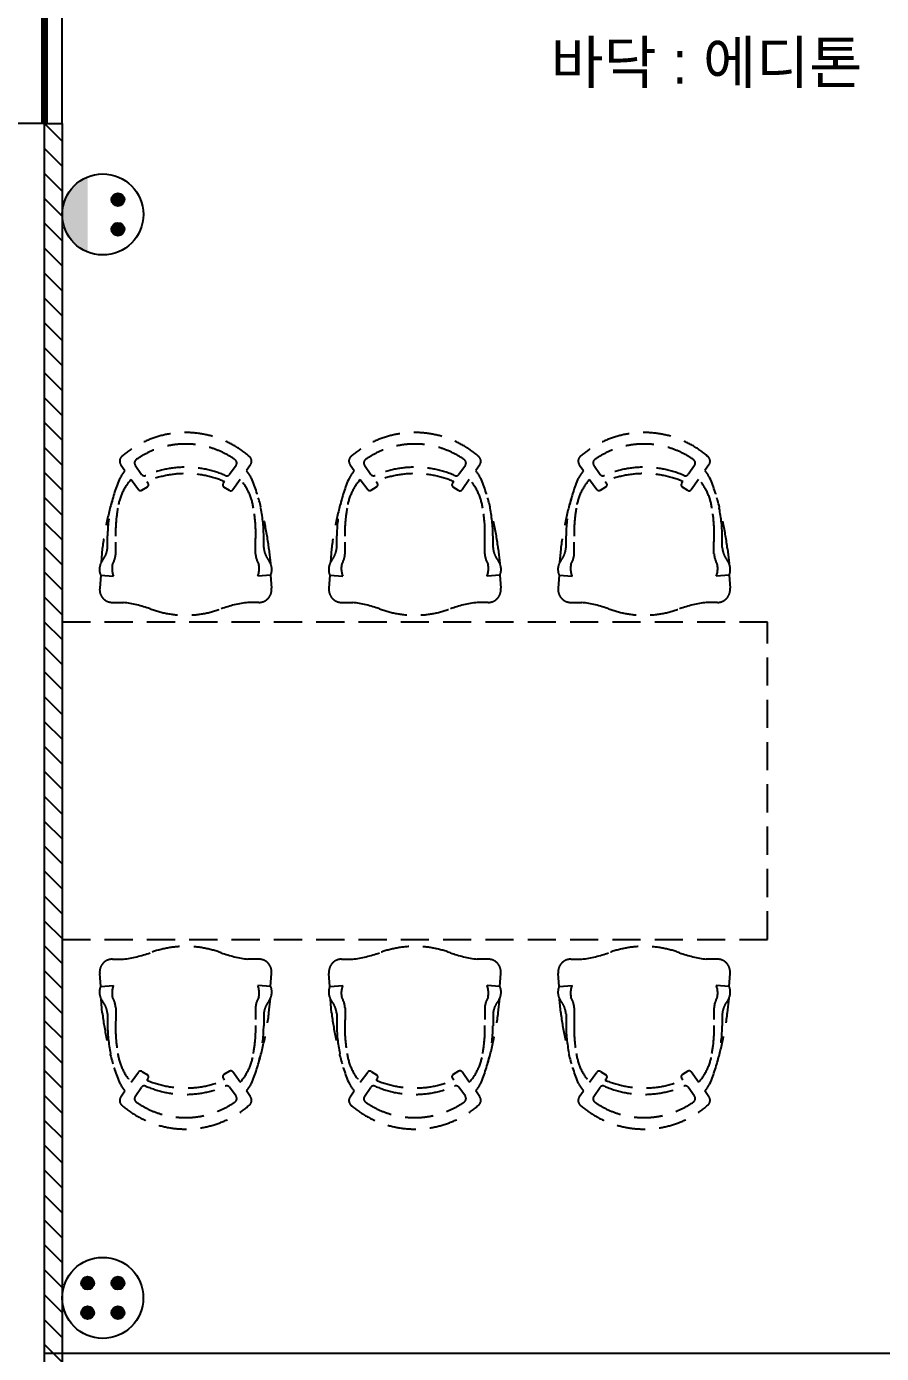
# Model space of a CAD drawing. Header units: inches. Extents: x -63256 to 33689, y -34490 to 100230.
# Drawn here: x -23564 to -21140, y 3284 to 7049 of the extents above; entities that cross this region are included whole.
import ezdxf

# ---------------------------------------------------------------- set-up
doc = ezdxf.new("R2010")
doc.units = ezdxf.units.IN
doc.header["$LTSCALE"] = 100
doc.header["$MEASUREMENT"] = 0
doc.linetypes.add('DH-HID2', pattern=[1.2, 0.8, -0.4])
doc.linetypes.add('HID', pattern=[2.5, 1.5, -1])
for name, color, linetype in [('0-ELC TEXT', 7, 'Continuous'), ('03-WAL NEW', 3, 'Continuous'), ('06-LIGHT', 4, 'Continuous'), ('FU-FURM', 251, 'DH-HID2'), ('도면층2', 2, 'Continuous'), ('설비', 140, 'Continuous')]:
    doc.layers.add(name, color=color, linetype=linetype)
doc.styles.add('코레일둥고', font='')
doc.styles.get('코레일둥고').set_extended_font_data('Korail Round Gothic Medium')
pattern_1 = [(135, (72584.06, -222330.68), (-35.355339, -35.355339), [])]

# ---------------------------------------------------------------- blocks, each defined once
blk = doc.blocks.new('vuidauseh')
at = {"layer": '도면층2'}
for p, q in [((-50994.5, 6773.6), (-51294.5, 6773.6)), ((-50994.5, 3083.6), (-50994.5, 6773.6))]:
    blk.add_line(p, q, dxfattribs=at)
blk = doc.blocks.new('TLSTJF')
at = {"layer": '설비'}
h = blk.add_hatch(color=10, dxfattribs=at)
edge = h.paths.add_edge_path()
edge.add_arc((-17018, -98621.5), 18.3, 0, 360)
h = blk.add_hatch(color=10, dxfattribs=at)
edge = h.paths.add_edge_path()
edge.add_arc((-16934, -98621.5), 18.3, 0, 360)
h = blk.add_hatch(color=10, dxfattribs=at)
edge = h.paths.add_edge_path()
edge.add_line((-16869.4, -98707.5), (-17082.7, -98707.5))
edge.add_ellipse((-16976, -98664.4), major_axis=(81.3, 81.3), ratio=1, start_angle=156.9578, end_angle=293.0422)
at = {"layer": '설비', "color": 10}
for centre, radius in [((-16976, -98664.4), 115), ((-17018, -98621.5), 18.3), ((-16934, -98621.5), 18.3)]:
    blk.add_circle(centre, radius, dxfattribs=at)
blk = doc.blocks.new('F-508')
at = {"layer": 'FU-FURM'}
for p, q in [((66.1, 897.1), (77.9, 880.1)), ((107.1, 895.4), (125.2, 869.5)), ((393.1, 895), (374.5, 869.3)), ((433.9, 896.6), (422.4, 880.1)), ((716.1, 897.1), (727.9, 880.1)), ((757.1, 895.4), (775.2, 869.5)), ((1043.1, 895), (1024.5, 869.3)), ((1083.9, 896.6), (1072.4, 880.1)), ((1366.1, 897.1), (1377.9, 880.1)), ((1407.1, 895.4), (1425.2, 869.5)), ((1693.1, 895), (1674.5, 869.3)), ((1733.9, 896.6), (1722.4, 880.1)), ((95.3, 854.8), (116.3, 826.6)), ((126, 824.6), (141.4, 834)), ((139.9, 849.7), (143.6, 844.3)), ((360.1, 849.1), (356.4, 843.8)), ((374, 824.1), (358.6, 833.5)), ((404.3, 855.4), (383.7, 826.1)), ((745.3, 854.8), (766.3, 826.6)), ((776, 824.6), (791.4, 834)), ((789.9, 849.7), (793.6, 844.3)), ((1010.1, 849.1), (1006.4, 843.8)), ((1024, 824.1), (1008.6, 833.5)), ((1054.3, 855.4), (1033.7, 826.1)), ((1395.3, 854.8), (1416.3, 826.6)), ((1426, 824.6), (1441.4, 834)), ((1439.9, 849.7), (1443.6, 844.3)), ((1660.1, 849.1), (1656.4, 843.8)), ((1674, 824.1), (1658.6, 833.5)), ((1704.3, 855.4), (1683.7, 826.1)), ((28.5, 661.7), (28.5, 694.9)), ((471.5, 661.7), (471.5, 694.9)), ((678.5, 661.7), (678.5, 694.9)), ((1121.5, 661.7), (1121.5, 694.9)), ((1328.5, 661.7), (1328.5, 694.9)), ((1771.5, 661.7), (1771.5, 694.9)), ((13.7, 658), (10.5, 619.6)), ((51.9, 644.2), (51.9, 677.4)), ((448.1, 644.2), (448.1, 677.4)), ((486.3, 658), (490.8, 617)), ((663.7, 658), (660.5, 619.6)), ((701.9, 644.2), (701.9, 677.4)), ((1098.1, 644.2), (1098.1, 677.4)), ((1136.3, 658), (1140.8, 617)), ((1313.7, 658), (1310.5, 619.6)), ((1351.9, 644.2), (1351.9, 677.4)), ((1748.1, 644.2), (1748.1, 677.4)), ((1786.3, 658), (1790.8, 617)), ((9.1, 583.6), (6.4, 546.7)), ((8.7, 583.6), (45.5, 580.4)), ((491.3, 583.6), (454.5, 580.4)), ((490.9, 583.6), (493.6, 546.7)), ((659.1, 583.6), (656.4, 546.7)), ((658.7, 583.6), (695.5, 580.4)), ((1141.3, 583.6), (1104.5, 580.4)), ((1140.9, 583.6), (1143.6, 546.7)), ((1309.1, 583.6), (1306.4, 546.7)), ((1308.7, 583.6), (1345.5, 580.4)), ((1791.3, 583.6), (1754.5, 580.4)), ((1790.9, 583.6), (1793.6, 546.7)), ((42.3, 506.1), (73.7, 506.1)), ((457.7, 506.1), (426.3, 506.1)), ((692.3, 506.1), (723.7, 506.1)), ((1107.7, 506.1), (1076.3, 506.1)), ((1342.3, 506.1), (1373.7, 506.1)), ((1757.7, 506.1), (1726.3, 506.1)), ((1900, 450), (-100, 450)), ((-100, 450), (-100, -450)), ((1900, -450), (1900, 450)), ((-100, -450), (1900, -450)), ((42.3, -506.1), (73.7, -506.1)), ((457.7, -506.1), (426.3, -506.1)), ((692.3, -506.1), (723.7, -506.1)), ((1107.7, -506.1), (1076.3, -506.1)), ((1342.3, -506.1), (1373.7, -506.1)), ((1757.7, -506.1), (1726.3, -506.1)), ((9.1, -583.6), (6.4, -546.7)), ((490.9, -583.6), (493.6, -546.7)), ((659.1, -583.6), (656.4, -546.7)), ((1140.9, -583.6), (1143.6, -546.7)), ((1309.1, -583.6), (1306.4, -546.7)), ((1790.9, -583.6), (1793.6, -546.7)), ((8.7, -583.6), (45.5, -580.4)), ((491.3, -583.6), (454.5, -580.4)), ((658.7, -583.6), (695.5, -580.4)), ((1141.3, -583.6), (1104.5, -580.4)), ((1308.7, -583.6), (1345.5, -580.4)), ((1791.3, -583.6), (1754.5, -580.4)), ((13.7, -658), (10.5, -619.6)), ((486.3, -658), (490.8, -617)), ((663.7, -658), (660.5, -619.6)), ((1136.3, -658), (1140.8, -617)), ((1313.7, -658), (1310.5, -619.6)), ((1786.3, -658), (1790.8, -617)), ((28.5, -661.7), (28.5, -694.9)), ((51.9, -644.2), (51.9, -677.4)), ((448.1, -644.2), (448.1, -677.4)), ((471.5, -661.7), (471.5, -694.9)), ((678.5, -661.7), (678.5, -694.9)), ((701.9, -644.2), (701.9, -677.4)), ((1098.1, -644.2), (1098.1, -677.4)), ((1121.5, -661.7), (1121.5, -694.9)), ((1328.5, -661.7), (1328.5, -694.9)), ((1351.9, -644.2), (1351.9, -677.4)), ((1748.1, -644.2), (1748.1, -677.4)), ((1771.5, -661.7), (1771.5, -694.9)), ((95.3, -854.8), (116.3, -826.6)), ((126, -824.6), (141.4, -834)), ((374, -824.1), (358.6, -833.5)), ((404.3, -855.4), (383.7, -826.1)), ((745.3, -854.8), (766.3, -826.6)), ((776, -824.6), (791.4, -834)), ((1024, -824.1), (1008.6, -833.5)), ((1054.3, -855.4), (1033.7, -826.1)), ((1395.3, -854.8), (1416.3, -826.6)), ((1426, -824.6), (1441.4, -834)), ((1674, -824.1), (1658.6, -833.5)), ((1704.3, -855.4), (1683.7, -826.1)), ((139.9, -849.7), (143.6, -844.3)), ((360.1, -849.1), (356.4, -843.8)), ((789.9, -849.7), (793.6, -844.3)), ((1010.1, -849.1), (1006.4, -843.8)), ((1439.9, -849.7), (1443.6, -844.3)), ((1660.1, -849.1), (1656.4, -843.8)), ((66.1, -897.1), (77.9, -880.1)), ((107.1, -895.4), (125.2, -869.5)), ((393.1, -895), (374.5, -869.3)), ((433.9, -896.6), (422.4, -880.1)), ((716.1, -897.1), (727.9, -880.1)), ((757.1, -895.4), (775.2, -869.5)), ((1043.1, -895), (1024.5, -869.3)), ((1083.9, -896.6), (1072.4, -880.1)), ((1366.1, -897.1), (1377.9, -880.1)), ((1407.1, -895.4), (1425.2, -869.5)), ((1693.1, -895), (1674.5, -869.3)), ((1733.9, -896.6), (1722.4, -880.1))]:
    blk.add_line(p, q, dxfattribs=at)
for centre, radius, start, end in [((249.7, 712.4), 275.8, 48.9849, 130.9236), ((899.7, 712.4), 275.8, 48.9849, 130.9236), ((1549.7, 712.4), 275.8, 48.9849, 130.9236), ((249.7, 712.4), 243.3, 55.1442, 124.746), ((899.7, 712.4), 243.3, 55.1442, 124.746), ((1549.7, 712.4), 243.3, 55.1442, 124.746), ((81.1, 907.2), 18.1, 130.7501, 214.0875), ((116.8, 902.1), 11.7, 117.6527, 214.5336), ((383.3, 901.7), 11.7, 325.4666, 62.3478), ((418.9, 906.8), 18.1, 325.9124, 49.2502), ((731.1, 907.2), 18.1, 130.7501, 214.0875), ((766.8, 902.1), 11.7, 117.6527, 214.5336), ((1033.3, 901.7), 11.7, 325.4666, 62.3478), ((1068.9, 906.8), 18.1, 325.9124, 49.2502), ((1381.1, 907.2), 18.1, 130.7501, 214.0875), ((1416.8, 902.1), 11.7, 117.6527, 214.5336), ((1683.3, 901.7), 11.7, 325.4666, 62.3478), ((1718.9, 906.8), 18.1, 325.9124, 49.2502), ((154.2, 814.1), 100.8, 139.1184, 153.753), ((132.9, 875.3), 9.64, 217.092, 296.3528), ((249.7, 605.4), 284.4, 66.6471, 113.3047), ((249.7, 587.3), 284.4, 67.1404, 112.724), ((366.8, 875.2), 9.64, 243.6473, 322.908), ((346.2, 814.2), 100.8, 26.247, 40.7292), ((804.2, 814.1), 100.8, 139.1184, 153.753), ((782.9, 875.3), 9.64, 217.092, 296.3528), ((899.7, 605.4), 284.4, 66.6471, 113.3047), ((899.7, 587.3), 284.4, 67.1404, 112.724), ((1016.8, 875.2), 9.64, 243.6473, 322.908), ((996.2, 814.2), 100.8, 26.247, 40.7292), ((1454.2, 814.1), 100.8, 139.1184, 153.753), ((1432.9, 875.3), 9.64, 217.092, 296.3528), ((1549.7, 605.4), 284.4, 66.6471, 113.3047), ((1549.7, 587.3), 284.4, 67.1404, 112.724), ((1666.8, 875.2), 9.64, 243.6473, 322.908), ((1646.2, 814.2), 100.8, 26.247, 40.7292), ((458.2, 689.3), 429.7, 156.7536, 179.259), ((207, 753.9), 150.6, 137.9194, 172.5243), ((137.7, 840.2), 7.23, 301.3071, 34.9997), ((362.3, 839.7), 7.23, 144.9995, 238.6929), ((293, 753.9), 150.6, 7.4757, 42.378), ((41.8, 689.3), 429.7, 0.741, 23.2464), ((1108.2, 689.3), 429.7, 156.7536, 179.259), ((857, 753.9), 150.6, 137.9194, 172.5243), ((787.7, 840.2), 7.23, 301.3071, 34.9997), ((1012.3, 839.7), 7.23, 144.9995, 238.6929), ((943, 753.9), 150.6, 7.4757, 42.378), ((691.8, 689.3), 429.7, 0.741, 23.2464), ((1758.2, 689.3), 429.7, 156.7536, 179.259), ((1507, 753.9), 150.6, 137.9194, 172.5243), ((1437.7, 840.2), 7.23, 301.3071, 34.9997), ((1662.3, 839.7), 7.23, 144.9995, 238.6929), ((1593, 753.9), 150.6, 7.4757, 42.378), ((1341.8, 689.3), 429.7, 0.741, 23.2464), ((911.3, 547.3), 904.4, 163.5478, 172.973), ((122.2, 830.8), 7.23, 214.9997, 301.3075), ((377.8, 830.3), 7.23, 238.6924, 325.0004), ((-411.3, 547.3), 904.4, 7.027, 16.4522), ((1561.3, 547.3), 904.4, 163.5478, 172.973), ((772.2, 830.8), 7.23, 214.9997, 301.3075), ((1027.8, 830.3), 7.23, 238.6924, 325.0004), ((238.7, 547.3), 904.4, 7.027, 16.4522), ((2211.3, 547.3), 904.4, 163.5478, 172.973), ((1422.2, 830.8), 7.23, 214.9997, 301.3075), ((1677.8, 830.3), 7.23, 238.6924, 325.0004), ((888.7, 547.3), 904.4, 7.027, 16.4522), ((454.6, 701.4), 403.4, 169.6933, 183.4014), ((45.4, 701.4), 403.4, 356.5986, 10.3067), ((1104.6, 701.4), 403.4, 169.6933, 183.4014), ((695.4, 701.4), 403.4, 356.5986, 10.3067), ((1754.6, 701.4), 403.4, 169.6933, 183.4014), ((1345.4, 701.4), 403.4, 356.5986, 10.3067), ((-37.6, 700), 66.3, 7.6833, 7.6834), ((612.4, 700), 66.3, 7.6833, 7.6834), ((1262.4, 700), 66.3, 7.6833, 7.6834), ((-37.6, 666.8), 66.3, 320.6575, 355.5515), ((-14.3, 648.2), 66.3, 329.0557, 356.5514), ((514.3, 648.2), 66.3, 183.4486, 210.9443), ((537.6, 666.8), 66.3, 184.4485, 219.3424), ((612.4, 666.8), 66.3, 320.6575, 355.5515), ((635.7, 648.2), 66.3, 329.0557, 356.5514), ((1164.3, 648.2), 66.3, 183.4486, 210.9443), ((1187.6, 666.8), 66.3, 184.4485, 219.3424), ((1262.4, 666.8), 66.3, 320.6575, 355.5515), ((1285.7, 648.2), 66.3, 329.0557, 356.5514), ((1814.3, 648.2), 66.3, 183.4486, 210.9443), ((1837.6, 666.8), 66.3, 184.4485, 219.3424), ((48.4, 599.7), 42.8, 144.1119, 201.9627), ((100.1, 602.1), 58.8, 168.2458, 201.6628), ((399.9, 602.1), 58.8, 338.3372, 11.7542), ((451.6, 599.7), 42.8, 338.0372, 35.8882), ((698.4, 599.7), 42.8, 144.1119, 201.9627), ((750.1, 602.1), 58.8, 168.2458, 201.6628), ((1049.9, 602.1), 58.8, 338.3372, 11.7542), ((1101.6, 599.7), 42.8, 338.0372, 35.8882), ((1348.4, 599.7), 42.8, 144.1119, 201.9627), ((1400.1, 602.1), 58.8, 168.2458, 201.6628), ((1699.9, 602.1), 58.8, 338.3372, 11.7542), ((1751.6, 599.7), 42.8, 338.0372, 35.8882), ((42.3, 542.3), 36.1, 172.9835, 270), ((457.7, 542.3), 36.1, 270, 7.0165), ((692.3, 542.3), 36.1, 172.9835, 270), ((1107.7, 542.3), 36.1, 270, 7.0165), ((1342.3, 542.3), 36.1, 172.9835, 270), ((1757.7, 542.3), 36.1, 270, 7.0165), ((26.4, 141.5), 367.7, 70.4837, 82.6116), ((473.6, 141.5), 367.7, 97.3884, 109.5163), ((676.4, 141.5), 367.7, 70.4837, 82.6116), ((1123.6, 141.5), 367.7, 97.3884, 109.5163), ((1326.4, 141.5), 367.7, 70.4837, 82.6116), ((1773.6, 141.5), 367.7, 97.3884, 109.5163), ((250, 759.7), 289.7, 249.6554, 290.3446), ((900, 759.7), 289.7, 249.6554, 290.3446), ((1550, 759.7), 289.7, 249.6554, 290.3446), ((26.4, -141.5), 367.7, 277.3884, 289.5163), ((250, -759.7), 289.7, 69.6554, 110.3446), ((473.6, -141.5), 367.7, 250.4837, 262.6116), ((676.4, -141.5), 367.7, 277.3884, 289.5163), ((900, -759.7), 289.7, 69.6554, 110.3446), ((1123.6, -141.5), 367.7, 250.4837, 262.6116), ((1326.4, -141.5), 367.7, 277.3884, 289.5163), ((1550, -759.7), 289.7, 69.6554, 110.3446), ((1773.6, -141.5), 367.7, 250.4837, 262.6116), ((42.3, -542.3), 36.1, 90, 187.0165), ((457.7, -542.3), 36.1, 352.9835, 90), ((692.3, -542.3), 36.1, 90, 187.0165), ((1107.7, -542.3), 36.1, 352.9835, 90), ((1342.3, -542.3), 36.1, 90, 187.0165), ((1757.7, -542.3), 36.1, 352.9835, 90), ((48.4, -599.7), 42.8, 158.0373, 215.8881), ((100.1, -602.1), 58.8, 158.3372, 191.7542), ((399.9, -602.1), 58.8, 348.2458, 21.6628), ((451.6, -599.7), 42.8, 324.1118, 21.9628), ((698.4, -599.7), 42.8, 158.0373, 215.8881), ((750.1, -602.1), 58.8, 158.3372, 191.7542), ((1049.9, -602.1), 58.8, 348.2458, 21.6628), ((1101.6, -599.7), 42.8, 324.1118, 21.9628), ((1348.4, -599.7), 42.8, 158.0373, 215.8881), ((1400.1, -602.1), 58.8, 158.3372, 191.7542), ((1699.9, -602.1), 58.8, 348.2458, 21.6628), ((1751.6, -599.7), 42.8, 324.1118, 21.9628), ((-37.6, -666.8), 66.3, 4.4485, 39.3425), ((-14.3, -648.2), 66.3, 3.4486, 30.9443), ((514.3, -648.2), 66.3, 149.0557, 176.5514), ((537.6, -666.8), 66.3, 140.6576, 175.5515), ((612.4, -666.8), 66.3, 4.4485, 39.3425), ((635.7, -648.2), 66.3, 3.4486, 30.9443), ((1164.3, -648.2), 66.3, 149.0557, 176.5514), ((1187.6, -666.8), 66.3, 140.6576, 175.5515), ((1262.4, -666.8), 66.3, 4.4485, 39.3425), ((1285.7, -648.2), 66.3, 3.4486, 30.9443), ((1814.3, -648.2), 66.3, 149.0557, 176.5514), ((1837.6, -666.8), 66.3, 140.6576, 175.5515), ((911.3, -547.3), 904.4, 187.027, 196.4522), ((454.6, -701.4), 403.4, 176.5986, 190.3067), ((45.4, -701.4), 403.4, 349.6933, 3.4014), ((-411.3, -547.3), 904.4, 343.5478, 352.973), ((1561.3, -547.3), 904.4, 187.027, 196.4522), ((1104.6, -701.4), 403.4, 176.5986, 190.3067), ((695.4, -701.4), 403.4, 349.6933, 3.4014), ((238.7, -547.3), 904.4, 343.5478, 352.973), ((2211.3, -547.3), 904.4, 187.027, 196.4522), ((1754.6, -701.4), 403.4, 176.5986, 190.3067), ((1345.4, -701.4), 403.4, 349.6933, 3.4014), ((888.7, -547.3), 904.4, 343.5478, 352.973), ((-37.6, -700), 66.3, 352.3166, 352.3167), ((458.2, -689.3), 429.7, 180.741, 203.2464), ((41.8, -689.3), 429.7, 336.7536, 359.259), ((612.4, -700), 66.3, 352.3166, 352.3167), ((1108.2, -689.3), 429.7, 180.741, 203.2464), ((691.8, -689.3), 429.7, 336.7536, 359.259), ((1262.4, -700), 66.3, 352.3166, 352.3167), ((1758.2, -689.3), 429.7, 180.741, 203.2464), ((1341.8, -689.3), 429.7, 336.7536, 359.259), ((207, -753.9), 150.6, 187.4757, 222.0806), ((293, -753.9), 150.6, 317.622, 352.5243), ((857, -753.9), 150.6, 187.4757, 222.0806), ((943, -753.9), 150.6, 317.622, 352.5243), ((1507, -753.9), 150.6, 187.4757, 222.0806), ((1593, -753.9), 150.6, 317.622, 352.5243), ((122.2, -830.8), 7.23, 58.6925, 145.0003), ((377.8, -830.3), 7.23, 34.9996, 121.3076), ((772.2, -830.8), 7.23, 58.6925, 145.0003), ((1027.8, -830.3), 7.23, 34.9996, 121.3076), ((1422.2, -830.8), 7.23, 58.6925, 145.0003), ((1677.8, -830.3), 7.23, 34.9996, 121.3076), ((154.2, -814.1), 100.8, 206.247, 220.8816), ((132.9, -875.3), 9.64, 63.6472, 142.908), ((249.7, -587.3), 284.4, 247.276, 292.8596), ((137.7, -840.2), 7.23, 325.0003, 58.6929), ((362.3, -839.7), 7.23, 121.3071, 215.0005), ((366.8, -875.2), 9.64, 37.092, 116.3527), ((346.2, -814.2), 100.8, 319.2708, 333.753), ((804.2, -814.1), 100.8, 206.247, 220.8816), ((782.9, -875.3), 9.64, 63.6472, 142.908), ((899.7, -587.3), 284.4, 247.276, 292.8596), ((787.7, -840.2), 7.23, 325.0003, 58.6929), ((1012.3, -839.7), 7.23, 121.3071, 215.0005), ((1016.8, -875.2), 9.64, 37.092, 116.3527), ((996.2, -814.2), 100.8, 319.2708, 333.753), ((1454.2, -814.1), 100.8, 206.247, 220.8816), ((1432.9, -875.3), 9.64, 63.6472, 142.908), ((1549.7, -587.3), 284.4, 247.276, 292.8596), ((1437.7, -840.2), 7.23, 325.0003, 58.6929), ((1662.3, -839.7), 7.23, 121.3071, 215.0005), ((1666.8, -875.2), 9.64, 37.092, 116.3527), ((1646.2, -814.2), 100.8, 319.2708, 333.753), ((81.1, -907.2), 18.1, 145.9125, 229.2499), ((116.8, -902.1), 11.7, 145.4664, 242.3473), ((249.7, -605.4), 284.4, 246.6953, 293.3529), ((383.3, -901.7), 11.7, 297.6522, 34.5334), ((418.9, -906.8), 18.1, 310.7498, 34.0876), ((731.1, -907.2), 18.1, 145.9125, 229.2499), ((766.8, -902.1), 11.7, 145.4664, 242.3473), ((899.7, -605.4), 284.4, 246.6953, 293.3529), ((1033.3, -901.7), 11.7, 297.6522, 34.5334), ((1068.9, -906.8), 18.1, 310.7498, 34.0876), ((1381.1, -907.2), 18.1, 145.9125, 229.2499), ((1416.8, -902.1), 11.7, 145.4664, 242.3473), ((1549.7, -605.4), 284.4, 246.6953, 293.3529), ((1683.3, -901.7), 11.7, 297.6522, 34.5334), ((1718.9, -906.8), 18.1, 310.7498, 34.0876), ((249.7, -712.4), 275.8, 229.0764, 311.0151), ((249.7, -712.4), 243.3, 235.254, 304.8558), ((899.7, -712.4), 275.8, 229.0764, 311.0151), ((899.7, -712.4), 243.3, 235.254, 304.8558), ((1549.7, -712.4), 275.8, 229.0764, 311.0151), ((1549.7, -712.4), 243.3, 235.254, 304.8558)]:
    blk.add_arc(centre, radius, start, end, dxfattribs=at)

msp = doc.modelspace()

# ---------------------------------------------------------------- hatches: boundary and pattern name
at = {"layer": '03-WAL NEW'}
h = msp.add_hatch(dxfattribs=at)
h.set_pattern_fill('_USER', color=256, scale=50, angle=135, pattern_type=0)
h.set_pattern_definition(pattern_1)
h.paths.add_polyline_path([(-23463.2, 6773.6), (-23513.2, 6773.6), (-23513.2, 3283.6), (-23463.2, 3283.6)])
h = msp.add_hatch(dxfattribs=at)
h.set_pattern_fill('_USER', color=256, scale=50, angle=135, pattern_type=0)
h.set_pattern_definition(pattern_1)
h.paths.add_polyline_path([(-24013.2, 3083.6), (-24013.2, 2783.6), (-23563.2, 2783.6), (-23513.2, 2783.6), (-23463.2, 2783.6), (-23463.2, 3283.6), (-23513.2, 3283.6), (-23513.2, 3083.6)])
at = {"layer": '설비'}
h = msp.add_hatch(color=10, dxfattribs=at)
edge = h.paths.add_edge_path()
edge.add_arc((-23391.1, 3483.3), 18.3, -90, 270, ccw=False)
h = msp.add_hatch(color=10, dxfattribs=at)
edge = h.paths.add_edge_path()
edge.add_arc((-23305.2, 3483.3), 18.3, 270, 630)
h = msp.add_hatch(color=10, dxfattribs=at)
edge = h.paths.add_edge_path()
edge.add_arc((-23391.1, 3399.3), 18.3, -90, 270, ccw=False)
h = msp.add_hatch(color=10, dxfattribs=at)
edge = h.paths.add_edge_path()
edge.add_arc((-23305.2, 3399.3), 18.3, 270, 630)

# ---------------------------------------------------------------- linework, layer by layer
at = {"layer": '03-WAL NEW'}
for points in [[(-23513.2, 6773.6), (-23463.2, 6773.6), (-23463.2, 2783.6), (-23513.2, 2783.6)], [(-23513.2, 3083.6), (-23513.2, 6773.6)]]:
    msp.add_lwpolyline(points, dxfattribs=at)
at = {"layer": '06-LIGHT'}
for p, q in [((-23463.2, 6773.6), (-23463.2, 8763.6)), ((-19713.2, 3283.6), (-23513.2, 3283.6)), ((-19713.2, 3283.6), (-23513.2, 3283.6))]:
    msp.add_line(p, q, dxfattribs=at)
at = {"layer": '06-LIGHT', "color": 10, "linetype": 'HID'}
msp.add_lwpolyline([(-23513.2, 8763.6, 20, 20, 0), (-23513.2, 6773.6, 20, 20, 0)], format="xyseb", dxfattribs=at)
at = {"layer": '설비', "color": 10}
for centre, radius in [((-23348.2, 3441.3), 115), ((-23391.1, 3483.3), 18.3), ((-23305.2, 3483.3), 18.3), ((-23391.1, 3399.3), 18.3), ((-23305.2, 3399.3), 18.3)]:
    msp.add_circle(centre, radius, dxfattribs=at)

# ---------------------------------------------------------------- block references
msp.add_blockref('vuidauseh', (27481.3, 0))
at = {"layer": 'FU-FURM'}
msp.add_blockref('F-508', (-23363.2, 4908.6), dxfattribs=at)
at = {"layer": '설비', "rotation": 270.0000000000001}
msp.add_blockref('TLSTJF', (75316.3, -10460.3), dxfattribs=at)

# ---------------------------------------------------------------- texts
at = {"layer": '0-ELC TEXT', "style": '코레일둥고'}
msp.add_text('바닥 : 에디톤', height=120, dxfattribs=at).set_placement((-22078.5, 6887.3))

doc.saveas('drawing.dxf')
